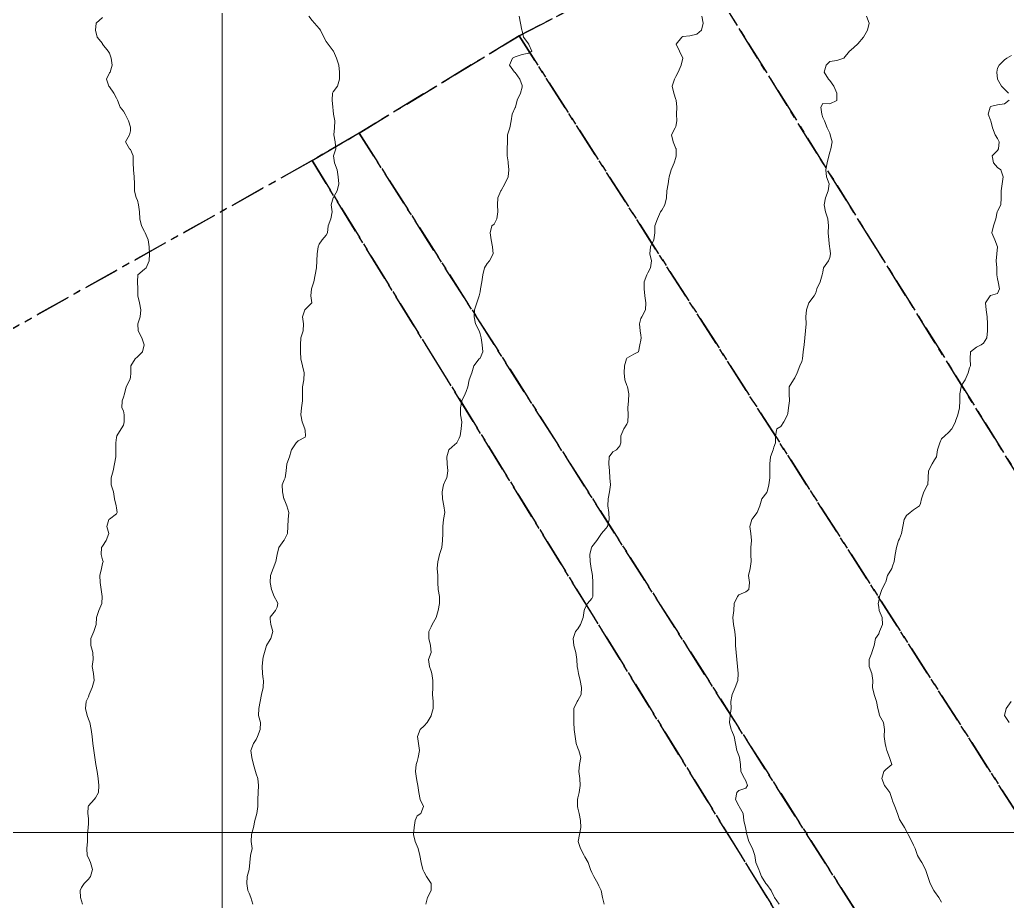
# Model space of a CAD drawing. Header units: centimetres. Extents: x 0 to 642158, y -847 to 649707.
# Drawn here: x 616652.3 to 616722.9, y 620682.5 to 620745.5 of the extents above; entities that cross this region are included whole.
import ezdxf

# ---------------------------------------------------------------- set-up
doc = ezdxf.new("R2010")
doc.units = ezdxf.units.CM
doc.header["$MEASUREMENT"] = 0
doc.linetypes.add('CENTERX2', pattern=[4, 2.5, -0.5, 0.5, -0.5])
doc.layers.add('MEV_grille', color=254, linetype='Continuous', lineweight=9)
doc.layers.add('WAL_topographie 0.5', color=253, linetype='Continuous', lineweight=20)
doc.layers.add('SPW_parcellaire cadastral', color=7, linetype='CENTERX2', lineweight=25, true_color=0xff0542)

# ---------------------------------------------------------------- blocks, each defined once
blk = doc.blocks.new('*U114')
at = {"layer": 'MEV_grille', "transparency": 33554687}
blk.add_lwpolyline([(-1338.461, 0), (1338.461, 0)], dxfattribs=at)
blk = doc.blocks.new('*U115')
at = {"layer": 'MEV_grille', "color": 0, "linetype": 'ByBlock', "lineweight": -2, "transparency": 16777216}
blk.add_blockref('*U114', (0, -1700), dxfattribs=at)
blk = doc.blocks.new('*U112')
at = {"layer": 'MEV_grille', "transparency": 33554687}
blk.add_lwpolyline([(0, 1825.476), (0, -1825.476)], dxfattribs=at)
blk = doc.blocks.new('*U113')
at = {"layer": 'MEV_grille', "color": 0, "linetype": 'ByBlock', "lineweight": -2, "transparency": 16777216}
blk.add_blockref('*U112', (1300, 0), dxfattribs=at)

msp = doc.modelspace()

# ---------------------------------------------------------------- linework, layer by layer
at = {"layer": 'SPW_parcellaire cadastral'}
for points in [[(616700.189, 620750.603), (616688.039, 620744.335), (616676.604, 620737.385), (616673.238, 620735.417), (616625.676, 620708.736), (616589.488, 620683.691), (616548.952, 620732.686), (616510.219, 620779.234), (616444.846, 620858.824)], [(616716.473, 620755.077), (616721.276, 620754.809), (616806.4, 620612.31), (616791.886, 620603.677), (616772.839, 620634.138), (616700.189, 620750.603), (616711.082, 620755.815), (616716.473, 620755.077)], [(616762.541, 620628.05), (616688.039, 620744.335), (616700.189, 620750.603), (616772.839, 620634.138), (616762.541, 620628.05)], [(616762.541, 620628.05), (616750.848, 620621.124), (616676.604, 620737.385), (616688.039, 620744.335), (616762.541, 620628.05)], [(616750.848, 620621.124), (616745.705, 620618.073), (616673.238, 620735.417), (616676.604, 620737.385), (616750.848, 620621.124)], [(616673.238, 620735.417), (616745.705, 620618.073), (616701.115, 620589.63), (616625.676, 620708.736), (616673.238, 620735.417)]]:
    msp.add_lwpolyline(points, dxfattribs=at)
at = {"layer": 'WAL_topographie 0.5'}
for points in [[(616658.25, 620745.639), (616657.812, 620745.25), (616657.75, 620744.75), (616657.869, 620744.25), (616658.25, 620743.779), (616658.269, 620743.75), (616658.654, 620743.25), (616658.75, 620743.094), (616658.867, 620742.75), (616658.95, 620742.25), (616658.8, 620741.75), (616658.75, 620741.694), (616658.55, 620741.25), (616658.712, 620740.75), (616658.75, 620740.702), (616659.078, 620740.25), (616659.25, 620739.893), (616659.319, 620739.75), (616659.521, 620739.25), (616659.75, 620738.954), (616659.867, 620738.75), (616660.127, 620738.25), (616660.25, 620737.813), (616660.269, 620737.75), (616660.25, 620737.55), (616660.182, 620737.25), (616659.893, 620736.75), (616660.194, 620736.25), (616660.25, 620736.212), (616660.444, 620735.75), (616660.455, 620735.25), (616660.482, 620734.75), (616660.523, 620734.25), (616660.55, 620733.75), (616660.544, 620733.25), (616660.667, 620732.75), (616660.75, 620732.583), (616660.841, 620732.25), (616660.894, 620731.75), (616660.917, 620731.25), (616661.056, 620730.75), (616661.25, 620730.35), (616661.315, 620730.25), (616661.522, 620729.75), (616661.583, 620729.25), (616661.607, 620728.75), (616661.602, 620728.25), (616661.375, 620727.75), (616661.25, 620727.656), (616660.786, 620727.25), (616660.768, 620726.75), (616660.779, 620726.25), (616660.781, 620725.75), (616660.907, 620725.25), (616661.007, 620724.75), (616660.947, 620724.25), (616660.784, 620723.75), (616660.804, 620723.25), (616661.058, 620722.75), (616661.231, 620722.25), (616661.117, 620721.75), (616660.75, 620721.383), (616660.596, 620721.25), (616660.274, 620720.75), (616660.288, 620720.25), (616660.25, 620719.917), (616660.219, 620719.75), (616659.938, 620719.25), (616659.82, 620718.75), (616659.75, 620718.5), (616659.654, 620718.25), (616659.641, 620717.75), (616659.75, 620717.522), (616659.812, 620717.25), (616659.811, 620716.75), (616659.75, 620716.5), (616659.592, 620716.25), (616659.278, 620715.75), (616659.25, 620715.625), (616659.206, 620715.25), (616659.218, 620714.75), (616659.208, 620714.25), (616659.115, 620713.75), (616659.024, 620713.25), (616658.875, 620712.75), (616658.875, 620712.25), (616659.055, 620711.75), (616659.12, 620711.25), (616659.228, 620710.75), (616659.25, 620710.607), (616659.301, 620710.25), (616659.25, 620710.157), (616658.75, 620709.781), (616658.715, 620709.75), (616658.575, 620709.25), (616658.707, 620708.75), (616658.524, 620708.25), (616658.25, 620707.864), (616658.181, 620707.75), (616658.169, 620707.25), (616658.25, 620706.875), (616658.294, 620706.75), (616658.25, 620706.607), (616658.184, 620706.25), (616658.059, 620705.75), (616658.087, 620705.25), (616658.17, 620704.75), (616658.233, 620704.25), (616658.204, 620703.75), (616657.987, 620703.25), (616657.818, 620702.75), (616657.797, 620702.25), (616657.75, 620702.114), (616657.629, 620701.75), (616657.434, 620701.25), (616657.431, 620700.75), (616657.568, 620700.25), (616657.583, 620699.75), (616657.519, 620699.25), (616657.619, 620698.75), (616657.672, 620698.25), (616657.512, 620697.75), (616657.308, 620697.25), (616657.25, 620697.083), (616657.083, 620696.75), (616657.046, 620696.25), (616657.159, 620695.75), (616657.25, 620695.487), (616657.346, 620695.25), (616657.452, 620694.75), (616657.509, 620694.25), (616657.569, 620693.75), (616657.63, 620693.25), (616657.699, 620692.75), (616657.75, 620692.417), (616657.772, 620692.25), (616657.865, 620691.75), (616657.946, 620691.25), (616657.993, 620690.75), (616657.962, 620690.25), (616657.75, 620689.857), (616657.662, 620689.75), (616657.25, 620689.283), (616657.227, 620689.25), (616657.209, 620688.75), (616657.25, 620688.375), (616657.264, 620688.25), (616657.25, 620688), (616657.233, 620687.75), (616657.189, 620687.25), (616657.187, 620686.75), (616657.136, 620686.25), (616657.165, 620685.75), (616657.25, 620685.576), (616657.406, 620685.25), (616657.545, 620684.75), (616657.404, 620684.25), (616657.25, 620684.039), (616656.944, 620683.75), (616656.75, 620683.459), (616656.65, 620683.25), (616656.676, 620682.75), (616656.75, 620682.5), (616656.824, 620682.25)], [(616673.013, 620745.75), (616673.25, 620745.439), (616673.417, 620745.25), (616673.75, 620744.864), (616673.844, 620744.75), (616674.083, 620744.25), (616674.25, 620743.935), (616674.389, 620743.75), (616674.75, 620743.269), (616674.763, 620743.25), (616674.99, 620742.75), (616675.15, 620742.25), (616675.211, 620741.75), (616675.205, 620741.25), (616675.054, 620740.75), (616674.75, 620740.325), (616674.702, 620740.25), (616674.673, 620739.75), (616674.717, 620739.25), (616674.75, 620739), (616674.783, 620738.75), (616674.864, 620738.25), (616674.844, 620737.75), (616674.806, 620737.25), (616674.886, 620736.75), (616674.95, 620736.25), (616674.779, 620735.75), (616674.852, 620735.25), (616675.043, 620734.75), (616675.114, 620734.25), (616675.155, 620733.75), (616675.044, 620733.25), (616674.75, 620732.75), (616674.75, 620732.75), (616674.596, 620732.25), (616674.687, 620731.75), (616674.583, 620731.25), (616674.397, 620730.75), (616674.344, 620730.25), (616674.25, 620730.092), (616673.954, 620729.75), (616673.75, 620729.45), (616673.679, 620729.25), (616673.615, 620728.75), (616673.59, 620728.25), (616673.55, 620727.75), (616673.474, 620727.25), (616673.371, 620726.75), (616673.25, 620726.4), (616673.194, 620726.25), (616673.15, 620725.75), (616673.225, 620725.25), (616672.75, 620724.775), (616672.73, 620724.75), (616672.566, 620724.25), (616672.625, 620723.75), (616672.607, 620723.25), (616672.446, 620722.75), (616672.412, 620722.25), (616672.424, 620721.75), (616672.444, 620721.25), (616672.548, 620720.75), (616672.672, 620720.25), (616672.655, 620719.75), (616672.562, 620719.25), (616672.55, 620718.75), (616672.548, 620718.25), (616672.483, 620717.75), (616672.442, 620717.25), (616672.521, 620716.75), (616672.727, 620716.25), (616672.75, 620716.125), (616672.782, 620715.75), (616672.75, 620715.656), (616672.25, 620715.389), (616672.111, 620715.25), (616671.776, 620714.75), (616671.75, 620714.679), (616671.619, 620714.25), (616671.441, 620713.75), (616671.4, 620713.25), (616671.313, 620712.75), (616671.25, 620712.607), (616671.111, 620712.25), (616671.118, 620711.75), (616671.234, 620711.25), (616671.25, 620711.213), (616671.445, 620710.75), (616671.569, 620710.25), (616671.537, 620709.75), (616671.512, 620709.25), (616671.48, 620708.75), (616671.25, 620708.278), (616671.228, 620708.25), (616670.861, 620707.75), (616670.75, 620707.25), (616670.75, 620707.25), (616670.659, 620706.75), (616670.464, 620706.25), (616670.267, 620705.75), (616670.25, 620705.25), (616670.341, 620704.75), (616670.526, 620704.25), (616670.75, 620703.868), (616670.794, 620703.75), (616670.75, 620703.5), (616670.625, 620703.25), (616670.25, 620702.788), (616670.236, 620702.75), (616670.25, 620702.625), (616670.304, 620702.25), (616670.426, 620701.75), (616670.282, 620701.25), (616670.25, 620701.194), (616669.992, 620700.75), (616669.836, 620700.25), (616669.75, 620699.917), (616669.714, 620699.75), (616669.683, 620699.25), (616669.705, 620698.75), (616669.75, 620698.35), (616669.76, 620698.25), (616669.75, 620697.75), (616669.75, 620697.75), (616669.614, 620697.25), (616669.534, 620696.75), (616669.434, 620696.25), (616669.407, 620695.75), (616669.55, 620695.25), (616669.54, 620694.75), (616669.345, 620694.25), (616669.25, 620694.044), (616669.042, 620693.75), (616668.856, 620693.25), (616668.931, 620692.75), (616669.05, 620692.25), (616669.199, 620691.75), (616669.25, 620691.583), (616669.359, 620691.25), (616669.421, 620690.75), (616669.385, 620690.25), (616669.354, 620689.75), (616669.354, 620689.25), (616669.285, 620688.75), (616669.25, 620688.583), (616669.159, 620688.25), (616669.046, 620687.75), (616668.917, 620687.25), (616668.895, 620686.75), (616668.947, 620686.25), (616668.837, 620685.75), (616668.783, 620685.25), (616668.75, 620684.75), (616668.75, 620684.75), (616668.611, 620684.25), (616668.566, 620683.75), (616668.655, 620683.25), (616668.75, 620683.05), (616668.853, 620682.75), (616669.012, 620682.25)], [(616688.04, 620745.75), (616688.136, 620745.25), (616688.229, 620744.75), (616688.25, 620744.697), (616688.354, 620744.25), (616688.742, 620743.75), (616688.75, 620743.728), (616688.954, 620743.25), (616688.75, 620743.099), (616688.25, 620742.997), (616687.75, 620742.845), (616687.567, 620742.75), (616687.348, 620742.25), (616687.713, 620741.75), (616687.75, 620741.714), (616688.098, 620741.25), (616688.25, 620740.778), (616688.257, 620740.75), (616688.25, 620740.678), (616688.15, 620740.25), (616687.902, 620739.75), (616687.775, 620739.25), (616687.75, 620739.214), (616687.553, 620738.75), (616687.471, 620738.25), (616687.382, 620737.75), (616687.25, 620737.393), (616687.224, 620737.25), (616687.221, 620736.75), (616687.183, 620736.25), (616687.184, 620735.75), (616687.25, 620735.333), (616687.26, 620735.25), (616687.316, 620734.75), (616687.25, 620734.25), (616687.25, 620734.25), (616687.021, 620733.75), (616686.75, 620733.275), (616686.736, 620733.25), (616686.515, 620732.75), (616686.494, 620732.25), (616686.533, 620731.75), (616686.444, 620731.25), (616686.25, 620730.882), (616686.094, 620730.75), (616685.971, 620730.25), (616686.046, 620729.75), (616686.144, 620729.25), (616686.189, 620728.75), (616685.924, 620728.25), (616685.75, 620728.068), (616685.579, 620727.75), (616685.45, 620727.25), (616685.375, 620726.75), (616685.293, 620726.25), (616685.25, 620726.036), (616685.181, 620725.75), (616685.019, 620725.25), (616684.862, 620724.75), (616684.818, 620724.25), (616684.936, 620723.75), (616685.18, 620723.25), (616685.25, 620723.044), (616685.319, 620722.75), (616685.401, 620722.25), (616685.446, 620721.75), (616685.25, 620721.3), (616685.194, 620721.25), (616684.813, 620720.75), (616684.75, 620720.583), (616684.655, 620720.25), (616684.479, 620719.75), (616684.379, 620719.25), (616684.25, 620718.917), (616684.191, 620718.75), (616683.946, 620718.25), (616683.852, 620717.75), (616683.863, 620717.25), (616683.942, 620716.75), (616683.91, 620716.25), (616683.827, 620715.75), (616683.75, 620715.583), (616683.59, 620715.25), (616683.25, 620714.946), (616683.021, 620714.75), (616682.865, 620714.25), (616682.908, 620713.75), (616682.946, 620713.25), (616682.864, 620712.75), (616682.75, 620712.515), (616682.638, 620712.25), (616682.543, 620711.75), (616682.57, 620711.25), (616682.659, 620710.75), (616682.723, 620710.25), (616682.635, 620709.75), (616682.578, 620709.25), (616682.583, 620708.75), (616682.571, 620708.25), (616682.512, 620707.75), (616682.363, 620707.25), (616682.25, 620706.841), (616682.225, 620706.75), (616682.189, 620706.25), (616682.239, 620705.75), (616682.24, 620705.25), (616682.25, 620704.751), (616682.25, 620704.75), (616682.35, 620704.25), (616682.35, 620703.75), (616682.25, 620703.25), (616682.25, 620703.25), (616682.125, 620702.75), (616681.824, 620702.25), (616681.75, 620702.096), (616681.583, 620701.75), (616681.594, 620701.25), (616681.7, 620700.75), (616681.75, 620700.25), (616681.75, 620700.25), (616681.75, 620700.25), (616681.567, 620699.75), (616681.625, 620699.25), (616681.75, 620698.917), (616681.804, 620698.75), (616681.873, 620698.25), (616681.873, 620697.75), (616681.855, 620697.25), (616681.9, 620696.75), (616681.897, 620696.25), (616681.763, 620695.75), (616681.75, 620695.717), (616681.481, 620695.25), (616681.25, 620695.019), (616680.97, 620694.75), (616680.79, 620694.25), (616680.846, 620693.75), (616680.917, 620693.25), (616680.83, 620692.75), (616680.75, 620692.464), (616680.673, 620692.25), (616680.638, 620691.75), (616680.699, 620691.25), (616680.75, 620690.972), (616680.807, 620690.75), (616680.872, 620690.25), (616680.976, 620689.75), (616681.2, 620689.25), (616681.022, 620688.75), (616680.75, 620688.583), (616680.61, 620688.25), (616680.54, 620687.75), (616680.5, 620687.25), (616680.62, 620686.75), (616680.75, 620686.417), (616680.82, 620686.25), (616680.95, 620685.75), (616681.037, 620685.25), (616681.158, 620684.75), (616681.25, 620684.544), (616681.429, 620684.25), (616681.75, 620683.75), (616681.75, 620683.75), (616681.75, 620683.25), (616681.75, 620683.25), (616681.489, 620682.75), (616681.369, 620682.25)], [(616701.104, 620745.75), (616701.199, 620745.25), (616701.087, 620744.75), (616700.75, 620744.454), (616700.25, 620744.327), (616699.75, 620744.279), (616699.673, 620744.25), (616699.275, 620743.75), (616699.517, 620743.25), (616699.75, 620742.75), (616699.75, 620742.75), (616699.75, 620742.75), (616699.632, 620742.25), (616699.426, 620741.75), (616699.25, 620741.434), (616699.16, 620741.25), (616698.994, 620740.75), (616699.106, 620740.25), (616699.25, 620739.786), (616699.271, 620739.75), (616699.318, 620739.25), (616699.297, 620738.75), (616699.323, 620738.25), (616699.25, 620737.85), (616699.197, 620737.75), (616698.947, 620737.25), (616699.064, 620736.75), (616699.25, 620736.275), (616699.26, 620736.25), (616699.283, 620735.75), (616699.25, 620735.635), (616699.134, 620735.25), (616698.911, 620734.75), (616698.775, 620734.25), (616698.75, 620734.125), (616698.708, 620733.75), (616698.615, 620733.25), (616698.592, 620732.75), (616698.462, 620732.25), (616698.25, 620731.882), (616698.161, 620731.75), (616697.927, 620731.25), (616697.75, 620730.75), (616697.75, 620730.749), (616697.738, 620730.25), (616697.664, 620729.75), (616697.427, 620729.25), (616697.4, 620728.75), (616697.507, 620728.25), (616697.436, 620727.75), (616697.25, 620727.389), (616697.164, 620727.25), (616696.986, 620726.75), (616696.981, 620726.25), (616697.029, 620725.75), (616697.114, 620725.25), (616697.075, 620724.75), (616696.813, 620724.25), (616696.75, 620724.125), (616696.65, 620723.75), (616696.706, 620723.25), (616696.75, 620722.95), (616696.776, 620722.75), (616696.75, 620722.583), (616696.67, 620722.25), (616696.569, 620721.75), (616696.25, 620721.591), (616695.75, 620721.302), (616695.712, 620721.25), (616695.583, 620720.75), (616695.564, 620720.25), (616695.612, 620719.75), (616695.75, 620719.344), (616695.782, 620719.25), (616695.89, 620718.75), (616695.87, 620718.25), (616695.826, 620717.75), (616695.83, 620717.25), (616695.817, 620716.75), (616695.75, 620716.573), (616695.53, 620716.25), (616695.327, 620715.75), (616695.32, 620715.25), (616695.25, 620715.036), (616695.015, 620714.75), (616694.75, 620714.605), (616694.482, 620714.25), (616694.458, 620713.75), (616694.5, 620713.25), (616694.539, 620712.75), (616694.574, 620712.25), (616694.512, 620711.75), (616694.406, 620711.25), (616694.391, 620710.75), (616694.459, 620710.25), (616694.486, 620709.75), (616694.357, 620709.25), (616694.25, 620709.114), (616693.942, 620708.75), (616693.75, 620708.472), (616693.602, 620708.25), (616693.25, 620707.818), (616693.212, 620707.75), (616693.102, 620707.25), (616693.113, 620706.75), (616693.206, 620706.25), (616693.25, 620706.022), (616693.293, 620705.75), (616693.302, 620705.25), (616693.32, 620704.75), (616693.318, 620704.25), (616693.25, 620704.113), (616692.942, 620703.75), (616692.75, 620703.393), (616692.699, 620703.25), (616692.628, 620702.75), (616692.438, 620702.25), (616692.25, 620701.95), (616692.065, 620701.75), (616691.902, 620701.25), (616691.945, 620700.75), (616692.087, 620700.25), (616692.18, 620699.75), (616692.203, 620699.25), (616692.25, 620699.028), (616692.296, 620698.75), (616692.417, 620698.25), (616692.513, 620697.75), (616692.491, 620697.25), (616692.25, 620696.817), (616692.187, 620696.75), (616691.964, 620696.25), (616691.963, 620695.75), (616691.964, 620695.25), (616691.969, 620694.75), (616692.044, 620694.25), (616692.116, 620693.75), (616692.25, 620693.406), (616692.307, 620693.25), (616692.454, 620692.75), (616692.372, 620692.25), (616692.309, 620691.75), (616692.391, 620691.25), (616692.404, 620690.75), (616692.338, 620690.25), (616692.25, 620689.875), (616692.217, 620689.75), (616692.221, 620689.25), (616692.25, 620689.125), (616692.347, 620688.75), (616692.421, 620688.25), (616692.462, 620687.75), (616692.363, 620687.25), (616692.263, 620686.75), (616692.439, 620686.25), (616692.703, 620685.75), (616692.75, 620685.656), (616692.978, 620685.25), (616693.154, 620684.75), (616693.25, 620684.518), (616693.386, 620684.25), (616693.675, 620683.75), (616693.75, 620683.568), (616693.899, 620683.25), (616694, 620682.75), (616694.115, 620682.25)], [(616712.875, 620745.75), (616713.06, 620745.25), (616712.95, 620744.75), (616712.75, 620744.417), (616712.656, 620744.25), (616712.25, 620743.769), (616712.238, 620743.75), (616711.75, 620743.306), (616711.667, 620743.25), (616711.25, 620742.75), (616711.25, 620742.75), (616710.75, 620742.573), (616710.25, 620742.493), (616710, 620742.25), (616709.843, 620741.75), (616710.162, 620741.25), (616710.25, 620741.136), (616710.547, 620740.75), (616710.75, 620740.25), (616710.75, 620740.25), (616710.758, 620739.75), (616710.75, 620739.722), (616710.25, 620739.474), (616709.75, 620739.511), (616709.607, 620739.25), (616709.694, 620738.75), (616709.75, 620738.5), (616709.882, 620738.25), (616710.068, 620737.75), (616710.25, 620737.386), (616710.293, 620737.25), (616710.43, 620736.75), (616710.336, 620736.25), (616710.25, 620736.023), (616710.175, 620735.75), (616710.065, 620735.25), (616709.982, 620734.75), (616710.024, 620734.25), (616710.205, 620733.75), (616710.148, 620733.25), (616709.96, 620732.75), (616709.852, 620732.25), (616709.958, 620731.75), (616710.119, 620731.25), (616710.153, 620730.75), (616710.136, 620730.25), (616710.184, 620729.75), (616710.239, 620729.25), (616710.25, 620729.15), (616710.298, 620728.75), (616710.25, 620728.5), (616710.163, 620728.25), (616709.815, 620727.75), (616709.75, 620727.45), (616709.717, 620727.25), (616709.574, 620726.75), (616709.336, 620726.25), (616709.25, 620725.977), (616709.141, 620725.75), (616708.75, 620725.25), (616708.75, 620725.25), (616708.579, 620724.75), (616708.545, 620724.25), (616708.566, 620723.75), (616708.528, 620723.25), (616708.471, 620722.75), (616708.42, 620722.25), (616708.361, 620721.75), (616708.303, 620721.25), (616708.25, 620721.068), (616708.115, 620720.75), (616707.912, 620720.25), (616707.75, 620719.883), (616707.663, 620719.75), (616707.35, 620719.25), (616707.347, 620718.75), (616707.369, 620718.25), (616707.301, 620717.75), (616707.25, 620717.35), (616707.224, 620717.25), (616706.972, 620716.75), (616706.75, 620716.417), (616706.477, 620716.25), (616706.37, 620715.75), (616706.38, 620715.25), (616706.25, 620714.931), (616706.199, 620714.75), (616706.021, 620714.25), (616705.968, 620713.75), (616705.967, 620713.25), (616705.961, 620712.75), (616705.902, 620712.25), (616705.773, 620711.75), (616705.75, 620711.694), (616705.386, 620711.25), (616705.25, 620710.75), (616705.25, 620710.75), (616705.06, 620710.25), (616704.75, 620709.859), (616704.692, 620709.75), (616704.529, 620709.25), (616704.607, 620708.75), (616704.664, 620708.25), (616704.601, 620707.75), (616704.619, 620707.25), (616704.625, 620706.75), (616704.556, 620706.25), (616704.454, 620705.75), (616704.521, 620705.25), (616704.458, 620704.75), (616704.25, 620704.599), (616703.75, 620704.365), (616703.664, 620704.25), (616703.426, 620703.75), (616703.383, 620703.25), (616703.331, 620702.75), (616703.365, 620702.25), (616703.455, 620701.75), (616703.504, 620701.25), (616703.524, 620700.75), (616703.554, 620700.25), (616703.606, 620699.75), (616703.657, 620699.25), (616703.702, 620698.75), (616703.689, 620698.25), (616703.486, 620697.75), (616703.264, 620697.25), (616703.25, 620697.125), (616703.178, 620696.75), (616703.197, 620696.25), (616703.129, 620695.75), (616703.091, 620695.25), (616703.206, 620694.75), (616703.25, 620694.659), (616703.417, 620694.25), (616703.524, 620693.75), (616703.62, 620693.25), (616703.75, 620692.897), (616703.8, 620692.75), (616703.872, 620692.25), (616703.893, 620691.75), (616704.167, 620691.25), (616704.25, 620691.083), (616704.368, 620690.75), (616704.25, 620690.55), (616703.75, 620690.381), (616703.614, 620690.25), (616703.524, 620689.75), (616703.75, 620689.298), (616703.778, 620689.25), (616704.066, 620688.75), (616704.115, 620688.25), (616704.224, 620687.75), (616704.25, 620687.625), (616704.318, 620687.25), (616704.462, 620686.75), (616704.722, 620686.25), (616704.75, 620686.167), (616704.889, 620685.75), (616704.976, 620685.25), (616705.177, 620684.75), (616705.25, 620684.55), (616705.375, 620684.25), (616705.682, 620683.75), (616705.75, 620683.664), (616706.058, 620683.25), (616706.25, 620682.833), (616706.291, 620682.75), (616706.637, 620682.25)], [(616723.25, 620742.939), (616722.91, 620742.75), (616722.75, 620742.621), (616722.354, 620742.25), (616722.25, 620742.019), (616722.196, 620741.75), (616722.243, 620741.25), (616722.25, 620741.234), (616722.537, 620740.75), (616722.75, 620740.537), (616723.022, 620740.25)], [(616723.069, 620739.75), (616722.75, 620739.474), (616722.25, 620739.409), (616721.75, 620739.277), (616721.71, 620739.25), (616721.571, 620738.75), (616721.75, 620738.321), (616721.775, 620738.25), (616721.879, 620737.75), (616722.079, 620737.25), (616722.25, 620736.991), (616722.364, 620736.75), (616722.32, 620736.25), (616722.25, 620736.139), (616721.875, 620735.75), (616721.966, 620735.25), (616722.25, 620734.922), (616722.479, 620734.75), (616722.639, 620734.25), (616722.587, 620733.75), (616722.506, 620733.25), (616722.518, 620732.75), (616722.488, 620732.25), (616722.25, 620731.796), (616722.231, 620731.75), (616722.125, 620731.25), (616721.958, 620730.75), (616721.843, 620730.25), (616722.061, 620729.75), (616722.236, 620729.25), (616722.2, 620728.75), (616722.161, 620728.25), (616722.199, 620727.75), (616722.194, 620727.25), (616722.25, 620726.977), (616722.292, 620726.75), (616722.377, 620726.25), (616722.25, 620725.909), (616721.75, 620725.765), (616721.725, 620725.75), (616721.396, 620725.25), (616721.427, 620724.75), (616721.495, 620724.25), (616721.527, 620723.75), (616721.533, 620723.25), (616721.494, 620722.75), (616721.25, 620722.37), (616721.073, 620722.25), (616720.75, 620722.078), (616720.313, 620721.75), (616720.3, 620721.25), (616720.306, 620720.75), (616720.25, 620720.613), (616720.142, 620720.25), (616719.939, 620719.75), (616719.75, 620719.458), (616719.641, 620719.25), (616719.552, 620718.75), (616719.554, 620718.25), (616719.529, 620717.75), (616719.4, 620717.25), (616719.25, 620716.788), (616719.234, 620716.75), (616718.975, 620716.25), (616718.75, 620715.985), (616718.483, 620715.75), (616718.25, 620715.517), (616718.129, 620715.25), (616717.944, 620714.75), (616717.875, 620714.25), (616717.75, 620714.033), (616717.574, 620713.75), (616717.303, 620713.25), (616717.294, 620712.75), (616717.261, 620712.25), (616717.25, 620712.229), (616716.983, 620711.75), (616716.821, 620711.25), (616716.75, 620710.917), (616716.671, 620710.75), (616716.25, 620710.464), (616716, 620710.25), (616715.75, 620710.036), (616715.568, 620709.75), (616715.471, 620709.25), (616715.393, 620708.75), (616715.25, 620708.382), (616715.174, 620708.25), (616715.018, 620707.75), (616714.936, 620707.25), (616714.848, 620706.75), (616714.75, 620706.417), (616714.683, 620706.25), (616714.38, 620705.75), (616714.25, 620705.312), (616714.23, 620705.25), (616713.983, 620704.75), (616713.817, 620704.25), (616713.75, 620703.917), (616713.725, 620703.75), (616713.75, 620703.499), (616713.781, 620703.25), (616714.006, 620702.75), (616714.028, 620702.25), (616713.806, 620701.75), (616713.75, 620701.596), (616713.513, 620701.25), (616713.435, 620700.75), (616713.265, 620700.25), (616713.25, 620700.222), (616713.069, 620699.75), (616713.077, 620699.25), (616713.25, 620698.75), (616713.25, 620698.75), (616713.324, 620698.25), (616713.308, 620697.75), (616713.429, 620697.25), (616713.602, 620696.75), (616713.696, 620696.25), (616713.75, 620695.977), (616713.816, 620695.75), (616714.103, 620695.25), (616714.167, 620694.75), (616714.146, 620694.25), (616714.205, 620693.75), (616714.25, 620693.542), (616714.326, 620693.25), (616714.529, 620692.75), (616714.697, 620692.25), (616714.25, 620691.881), (616714.13, 620691.75), (616713.964, 620691.25), (616714.175, 620690.75), (616714.25, 620690.625), (616714.543, 620690.25), (616714.714, 620689.75), (616714.75, 620689.65), (616714.895, 620689.25), (616715.095, 620688.75), (616715.25, 620688.322), (616715.292, 620688.25), (616715.599, 620687.75), (616715.75, 620687.49), (616715.865, 620687.25), (616716.122, 620686.75), (616716.25, 620686.489), (616716.356, 620686.25), (616716.537, 620685.75), (616716.75, 620685.393), (616716.839, 620685.25), (616717.091, 620684.75), (616717.25, 620684.317), (616717.27, 620684.25), (616717.431, 620683.75), (616717.7, 620683.25), (616717.75, 620683.176), (616718.045, 620682.75), (616718.25, 620682.402)], [(616723.219, 620696.75), (616722.869, 620696.25), (616722.75, 620695.75), (616723.069, 620695.25)]]:
    msp.add_lwpolyline(points, dxfattribs=at)

# ---------------------------------------------------------------- block references
at = {"layer": 'MEV_grille', "transparency": 33554687}
for name, p in [('*U113', (615366.814, 620593.644)), ('*U115', (616669.481, 622387.381))]:
    msp.add_blockref(name, p, dxfattribs=at)

doc.saveas('drawing.dxf')
